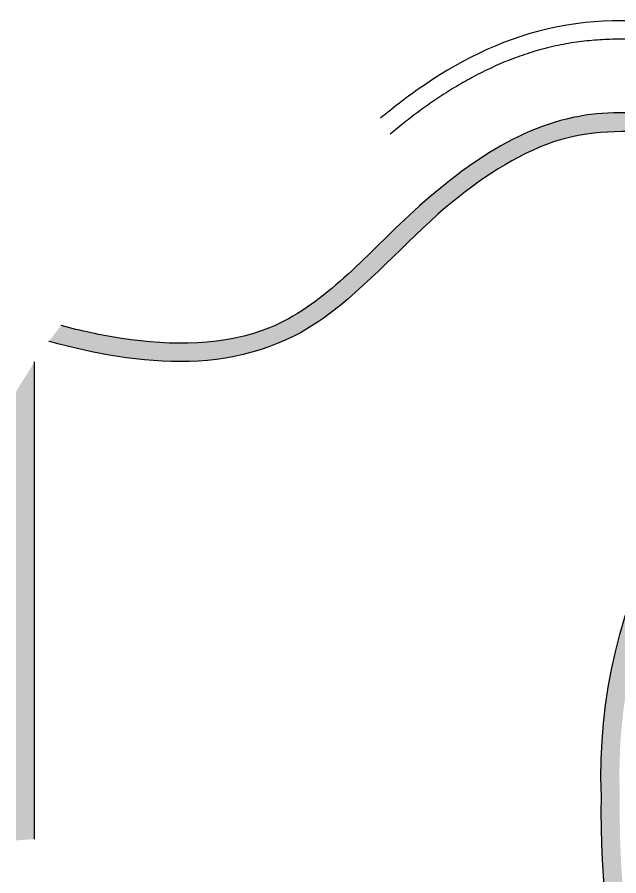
# Model space of a CAD drawing. Header units: inches. Extents: x 0.75 to 8.7, y -12.82 to -2.88.
# Drawn here: x 2.944 to 3.454, y -11.388 to -10.659 of the extents above; entities that cross this region are included whole.
import ezdxf

# ---------------------------------------------------------------- set-up
doc = ezdxf.new("R2010")
doc.units = ezdxf.units.IN
doc.header["$MEASUREMENT"] = 0
doc.layers.add('ETCH', color=5, linetype='Continuous')

# ---------------------------------------------------------------- blocks, each defined once
blk = doc.blocks.new('Shield_Half')
at = {"layer": 'ETCH', "true_color": 0x939598}
h = blk.add_hatch(color=252, dxfattribs=at)
h.dxf.hatch_style = 1
h.paths.add_polyline_path([(-0.05774923339509996, 1.807242543179029), (-0.0681253341166963, 1.820613817133781), (-0.06907043618063646, 1.820361308925021), (-0.07153869186360051, 1.819712685692855), (-0.07401138020312947, 1.819074086219914), (-0.0764886489544434, 1.818445844631503), (-0.07897064587276059, 1.817828295052934), (-0.0814575187133002, 1.81722177160951), (-0.08394941523128097, 1.81662660842654), (-0.08644648318192116, 1.816043139629331), (-0.08894887032044041, 1.815471699343191), (-0.09145672440205788, 1.814912621693429), (-0.09397019318199229, 1.814366240805351), (-0.09648942441546104, 1.813832890804263), (-0.09901456585768464, 1.813312905815474), (-0.1015457652638805, 1.812806619964292), (-0.1040831703892691, 1.812314367376024), (-0.1066269289890687, 1.811836482175979), (-0.1091771888184976, 1.811373298489459), (-0.1117340976327754, 1.810925150441779), (-0.11429780318712, 1.810492372158241), (-0.116868453236751, 1.810075297764153), (-0.119446195536888, 1.809674261384827), (-0.1220310817468624, 1.809289610104343), (-0.124622709994989, 1.808921752166627), (-0.1272205447388473, 1.808571113841444), (-0.1298240504170254, 1.808238121401121), (-0.1324326914681091, 1.807923201117983), (-0.1350459323306863, 1.807626779264361), (-0.1376632374433444, 1.807349282112581), (-0.1402840712446709, 1.807091135934968), (-0.1429078981732523, 1.806852767003852), (-0.1455341826676766, 1.806634601591557), (-0.1481623891665298, 1.806437065970413), (-0.1507919821084007, 1.806260586412748), (-0.1534224259318755, 1.806105589190887), (-0.1560531850755416, 1.805972500577156), (-0.1586837239779868, 1.805861746843886), (-0.1613135070777969, 1.805773754263402), (-0.1639419988135611, 1.805708949108032), (-0.166568663623865, 1.805667757650103), (-0.1691929659472962, 1.805650606161941), (-0.1718143702224424, 1.805657920915875), (-0.1744323408878912, 1.805690128184231), (-0.1770463423822282, 1.805747654239337), (-0.1796558391440417, 1.805830925353519), (-0.1822602956119193, 1.805940367799106), (-0.1848591762244469, 1.806076407848424), (-0.1874519454202135, 1.806239471773802), (-0.1900380676378046, 1.806429985847563), (-0.1926170073158087, 1.806648376342039), (-0.1951882288928122, 1.806895069529554), (-0.1977511968074031, 1.807170491682438), (-0.2003053754981678, 1.807475069073016), (-0.202850229403694, 1.807809227973616), (-0.2053852229625686, 1.808173394656563), (-0.2079098206133789, 1.808567995394189), (-0.2104234867947126, 1.808993456458818), (-0.2129256859451569, 1.809450204122777), (-0.2154158825032986, 1.809938664658394), (-0.2178935409077245, 1.810459264337997), (-0.2203581255970222, 1.811012429433912), (-0.2228091010097799, 1.811598586218466), (-0.2252459315845838, 1.812218160963987), (-0.227668081760021, 1.812871579942803), (-0.2300750159746787, 1.813559269427239), (-0.232466198667145, 1.814281655689626), (-0.2348410942760069, 1.815039165002286), (-0.2371991672398512, 1.81583222363755), (-0.2395398819972643, 1.816661257867744), (-0.2418627029868352, 1.817526693965196), (-0.2441670946471501, 1.818428958202231), (-0.2464525637778574, 1.819368426575936), (-0.2487191727267457, 1.820344815743944), (-0.2509673746922867, 1.821357378491813), (-0.2531976310124668, 1.822405357944906), (-0.2554104030252713, 1.823487997228583), (-0.2576061520686879, 1.824604539468206), (-0.2597853394807017, 1.825754227789131), (-0.2619484265993002, 1.826936305316727), (-0.2640958747624698, 1.82815001517635), (-0.2662281453081965, 1.829394600493363), (-0.2683456995744677, 1.830669304393125), (-0.2704489988992695, 1.831973370000999), (-0.272538504620587, 1.833306040442346), (-0.2746146780764085, 1.834666558842525), (-0.2766779806047204, 1.8360541683269), (-0.2787288735435087, 1.83746811202083), (-0.2807678182307596, 1.838907633049677), (-0.2827952760044594, 1.840371974538801), (-0.2848117082025956, 1.841860379613565), (-0.2868175761631542, 1.843372091399329), (-0.2888133412241212, 1.844906353021453), (-0.2907994647234831, 1.8464624076053), (-0.2927764079992272, 1.848039498276229), (-0.2947446323893406, 1.849636868159603), (-0.2967045992318074, 1.851253760380782), (-0.2986567698646159, 1.852889418065127), (-0.3006016056257517, 1.854543084338001), (-0.3025395678532021, 1.856214002324762), (-0.3044711178849537, 1.857901415150773), (-0.3063967170589912, 1.859604565941395), (-0.3083168267133036, 1.861322697821988), (-0.3102319081858758, 1.863055053917913), (-0.312142422814695, 1.864800877354533), (-0.3140488319377464, 1.866559411257207), (-0.3159515968930178, 1.868329898751298), (-0.3178511790184957, 1.870111582962165), (-0.3197480396521657, 1.871903707015171), (-0.3216426401320147, 1.873705514035677), (-0.3235354417960297, 1.875516247149041), (-0.325426905982197, 1.877335149480627), (-0.3273174940285024, 1.879161464155796), (-0.3292076672729323, 1.880994434299908), (-0.3310978870534744, 1.882833303038324), (-0.332988614708114, 1.884677313496407), (-0.3348803115748389, 1.886525708799514), (-0.3367734389916341, 1.888377732073012), (-0.3386684582964872, 1.890232626442257), (-0.3405658308273836, 1.892089635032612), (-0.3424660179223116, 1.893948000969437), (-0.344369480919255, 1.895806967378094), (-0.3462766811562035, 1.897665777383946), (-0.3481880799711394, 1.899523674112351), (-0.3501041387020547, 1.901379900688672), (-0.3520253186869309, 1.903233700238268), (-0.3539520812637562, 1.905084315886501), (-0.3558848877705185, 1.906930990758734), (-0.3578241995452025, 1.908772967980324), (-0.3597704777444428, 1.910609490805858), (-0.3617240733544125, 1.912439880991461), (-0.3636850404185838, 1.914263671878658), (-0.3656533834554985, 1.916080432097768), (-0.367629106983701, 1.917889730279117), (-0.3696122155217338, 1.919691135053025), (-0.3716027135881417, 1.921484215049815), (-0.3736006057014674, 1.92326853889981), (-0.3756058963802555, 1.925043675233332), (-0.3776185901430482, 1.926809192680704), (-0.3796386915083891, 1.928564659872246), (-0.3816662049948221, 1.930309645438284), (-0.3837011351208899, 1.932043718009139), (-0.3857434864051377, 1.93376644621513), (-0.387793263366107, 1.935477398686585), (-0.389850470522342, 1.937176144053822), (-0.3919151123923874, 1.938862250947166), (-0.3939871934947847, 1.940535287996939), (-0.396066718348079, 1.942194823833461), (-0.3981536914708133, 1.943840427087059), (-0.4002481173815302, 1.94547166638805), (-0.4023500005987746, 1.947088110366761), (-0.4044593456410883, 1.948689327653512), (-0.4065761570270161, 1.950274886878625), (-0.4087004392751008, 1.951844356672424), (-0.4108321969038871, 1.95339730566523), (-0.4129714344319177, 1.954933302487367), (-0.4151181563777349, 1.956451915769156), (-0.4172723672598844, 1.957952714140919), (-0.4194340715969074, 1.95943526623298), (-0.421603273907349, 1.96089914067566), (-0.4237799787097525, 1.962343906099283), (-0.4259641905226608, 1.963769131134169), (-0.4281559138646176, 1.965174384410642), (-0.4303551532541663, 1.966559234559025), (-0.4325619132098515, 1.967923250209639), (-0.4347761982502143, 1.969265999992805), (-0.4369980128938007, 1.97058705253885), (-0.4392273616591531, 1.971885976478093), (-0.441464249064814, 1.973162340440857), (-0.4437086796293279, 1.974415713057464), (-0.4459606578712392, 1.975645662958238), (-0.4482201883090897, 1.976851758773499), (-0.4504872754614238, 1.97803356913357), (-0.452761923846785, 1.979190662668776), (-0.4550441379837165, 1.980322608009438), (-0.4573339223907613, 1.981428973785874), (-0.4596312815864643, 1.982509328628413), (-0.4619362200893677, 1.983563241167374), (-0.4642487424180151, 1.98459028003308), (-0.4665688530909504, 1.985590013855854), (-0.4688965566267171, 1.986562011266017), (-0.4712318575438585, 1.987505840893892), (-0.4735747603609184, 1.988421071369802), (-0.4759252695964395, 1.989307271324068), (-0.4782833897689658, 1.990164009387014), (-0.4806491253970409, 1.990990854188962), (-0.483022480999209, 1.991787374360234), (-0.4854034610940117, 1.992553138531152), (-0.487792070199994, 1.993287715332039), (-0.4901883128356985, 1.993990673393217), (-0.4925921935196693, 1.994661581345009), (-0.4950037167704502, 1.995300007817738), (-0.4974228871065831, 1.995905521441724), (-0.4998497090466136, 1.996477690847291), (-0.5022841871090833, 1.997016084664761), (-0.5047263258125367, 1.997520271524458), (-0.5071761296755168, 1.997989820056701), (-0.5096336032165678, 1.998424298891817), (-0.512098750954233, 1.998823276660123), (-0.5145715654054626, 1.999186397673383), (-0.5170518940411899, 1.999514220896256), (-0.5195394880609192, 1.99980791237618), (-0.522034096934167, 2.00006864906981), (-0.5245354701304521, 2.000297607933797), (-0.5270433571192905, 2.000495965924796), (-0.5295575073701988, 2.000664899999459), (-0.5320776703526962, 2.000805587114442), (-0.5346035955362978, 2.000919204226396), (-0.537135032390522, 2.001006928291975), (-0.5396717303848853, 2.001069936267832), (-0.5422134389889055, 2.001109405110623), (-0.5447599076720993, 2.001126511776999), (-0.5473108859039839, 2.001122433223612), (-0.5498661231540769, 2.001098346407119), (-0.5524253688918943, 2.00105542828417), (-0.5549883725869549, 2.000994855811421), (-0.5575548837087747, 2.000917805945524), (-0.5601246517268716, 2.000825455643133), (-0.5626974261107622, 2.000718981860901), (-0.5652729563299639, 2.000599561555481), (-0.5678509918539945, 2.000468371683528), (-0.5704312821523696, 2.000326589201695), (-0.5730135766946072, 2.000175391066634), (-0.5755976249502259, 2.000015954234998), (-0.5781831763887402, 1.999849455663443), (-0.5807699804796691, 1.999677072308621), (-0.5833577866925297, 1.999499981127184), (-0.5859463444968385, 1.999319359075789), (-0.5885354033621133, 1.999136383111086), (-0.5911247127578703, 1.99895223018973), (-0.5911579225487249, 1.998888349064481), (-0.5911911323591963, 1.998824467957914), (-0.5912243422089052, 1.998760586888713), (-0.5912575521174697, 1.998696705875562), (-0.5912907621045069, 1.998632824937143), (-0.5913239721896355, 1.998568944092137), (-0.5913571823924739, 1.99850506335923), (-0.5913903927326407, 1.998441182757102), (-0.5914236032297535, 1.998377302304436), (-0.5914568139034313, 1.998313422019919), (-0.5914900247732922, 1.998249541922228), (-0.5915232358589546, 1.998185662030051), (-0.5915564471800372, 1.998121782362068), (-0.5915896587561567, 1.998057902936962), (-0.5916228706069324, 1.997994023773416), (-0.591656082751983, 1.997930144890117), (-0.5916892952109274, 1.997866266305741), (-0.5917225080033823, 1.997802388038975), (-0.5917557211489664, 1.9977385101085), (-0.5917889346672984, 1.997674632533001), (-0.5918221485779975, 1.99761075533116), (-0.59185536290068, 1.997546878521661), (-0.5918885776549656, 1.997483002123183), (-0.5919217928604725, 1.997419126154414), (-0.5919550085368175, 1.997355250634032), (-0.5919882247036208, 1.997291375580724), (-0.5920214413805005, 1.997227501013171), (-0.5920546585870747, 1.997163626950056), (-0.5920878763429611, 1.997099753410063), (-0.5921210946677777, 1.997035880411873), (-0.592154313581144, 1.996972007974169), (-0.5921875331026785, 1.996908136115636), (-0.5922207532519987, 1.996844264854955), (-0.592253974048722, 1.996780394210811), (-0.5922871955124678, 1.996716524201883), (-0.5923204176628549, 1.996652654846857), (-0.5923536405195011, 1.996588786164415), (-0.592386864102024, 1.996524918173241), (-0.592420088430043, 1.996461050892017), (-0.5924533135231762, 1.996397184339425), (-0.5924865394010408, 1.99633331853415), (-0.5925197660832566, 1.996269453494873), (-0.5925529935894414, 1.996205589240277), (-0.5925862219392126, 1.996141725789045), (-0.5926194511521898, 1.996077863159861), (-0.5926526812479906, 1.996014001371408), (-0.5926859122462336, 1.995950140442368), (-0.5927191441665367, 1.995886280391424), (-0.5927523770285195, 1.995822421237258), (-0.5927856108517982, 1.995758562998554), (-0.5928188456559922, 1.995694705693995), (-0.5928520814607205, 1.995630849342263), (-0.5928853182856, 1.995566993962043), (-0.5929185561502504, 1.995503139572016), (-0.5929517950742893, 1.995439286190864), (-0.5929850350773345, 1.995375433837271), (-0.5930182761790048, 1.995311582529921), (-0.5930515183989189, 1.995247732287496), (-0.5930847617566948, 1.995183883128679), (-0.5931180062719505, 1.995120035072152), (-0.5931512519643052, 1.9950561881366), (-0.5931844988533763, 1.994992342340703), (-0.5932177469587816, 1.994928497703146), (-0.5932509963001404, 1.994864654242612), (-0.5932842468970718, 1.994800811977782), (-0.593317498769192, 1.99473697092734), (-0.593350751936121, 1.994673131109971), (-0.5933840064174767, 1.994609292544355), (-0.5934172622328768, 1.994545455249175), (-0.5934505194019395, 1.994481619243114), (-0.593483777944285, 1.994417784544856), (-0.5935170378795291, 1.994353951173086), (-0.5935502992272914, 1.994290119146482), (-0.5935835620071908, 1.99422628848373), (-0.5936168262388439, 1.994162459203512), (-0.5936500919418704, 1.99409863132451), (-0.5936833591358885, 1.994034804865409), (-0.5937166278405153, 1.993970979844891), (-0.5937498980753704, 1.993907156281638), (-0.593783169860072, 1.993843334194334), (-0.5938164432142377, 1.993779513601663), (-0.593849718157486, 1.993715694522304), (-0.593882994709436, 1.993651876974942), (-0.5939162728897052, 1.993588060978263), (-0.5939495527179122, 1.993524246550946), (-0.593982834213675, 1.993460433711673), (-0.5940161173966123, 1.993396622479132), (-0.5940494022863416, 1.993332812872), (-0.5940826889024824, 1.993269004908964), (-0.5941159772646527, 1.993205198608706), (-0.5941492673924698, 1.993141393989909), (-0.5941825593055539, 1.993077591071253), (-0.5942158530235213, 1.993013789871425), (-0.5942491485659911, 1.992949990409105), (-0.5942824459525817, 1.992886192702978), (-0.5943157452029117, 1.992822396771725), (-0.5943490463365988, 1.992758602634031), (-0.5943823493732618, 1.992694810308578), (-0.594415654332519, 1.992631019814047), (-0.5944489612339883, 1.992567231169123), (-0.5944822700972878, 1.992503444392488), (-0.594515580942037, 1.992439659502827), (-0.5945488937878531, 1.992375876518819), (-0.5945822086543542, 1.992312095459151), (-0.59461552556116, 1.992248316342503), (-0.5946488445278875, 1.992184539187559), (-0.594682165574155, 1.992120764013001), (-0.594715488719582, 1.992056990837514), (-0.5947488139837858, 1.991993219679779), (-0.5947821413863847, 1.991929450558479), (-0.5948154709469979, 1.991865683492299), (-0.5948488026852425, 1.991801918499919), (-0.5948821366207371, 1.991738155600022), (-0.594915472773101, 1.991674394811293), (-0.5949488111619514, 1.991610636152414), (-0.5949821518069074, 1.991546879642069), (-0.595015494727587, 1.991483125298938), (-0.5950488399436074, 1.991419373141706), (-0.5950821874745884, 1.991355623189055), (-0.5951155373401482, 1.99129187545967), (-0.5951488895599049, 1.991228129972232), (-0.5951822441534773, 1.991164386745424), (-0.5952156011404814, 1.991100645797928), (-0.5952489605405376, 1.991036907148427), (-0.5952823223732637, 1.990973170815607), (-0.595315686658278, 1.990909436818148), (-0.5953490534151995, 1.990845705174733), (-0.5953824226636453, 1.990781975904047), (-0.5954157944232348, 1.990718249024771), (-0.5954491687135857, 1.990654524555588), (-0.5954825455543156, 1.990590802515181), (-0.5955159249650448, 1.990527082922233), (-0.5955493069653892, 1.990463365795427), (-0.5955826915749691, 1.990399651153447), (-0.5956160788134022, 1.990335939014973), (-0.595649468700306, 1.99027222939869), (-0.5956828612552996, 1.990208522323282), (-0.595716256498001, 1.99014481780743), (-0.5957496544480287, 1.990081115869817), (-0.5957830551250014, 1.990017416529128), (-0.595816458548537, 1.98995371980404), (-0.5958498647382537, 1.989890025713244), (-0.5958832737137687, 1.989826334275417), (-0.5959166854947027, 1.989762645509245), (-0.5959501001006728, 1.989698959433409), (-0.5959835175512964, 1.989635276066592), (-0.5960169378661933, 1.989571595427479), (-0.5960503610649814, 1.98950791753475), (-0.5960837871672782, 1.98944424240709), (-0.5961172161927033, 1.989380570063181), (-0.5961506481608736, 1.989316900521706), (-0.5961840830914085, 1.989253233801348), (-0.5962175210039264, 1.989189569920789), (-0.5962509619180443, 1.989125908898714), (-0.5962844058533818, 1.989062250753806), (-0.5963178528295563, 1.988998595504745), (-0.5963513028661866, 1.988934943170216), (-0.596384755982891, 1.988871293768899), (-0.5964182121992887, 1.988807647319482), (-0.5964516715349961, 1.988744003840644), (-0.5964851340096327, 1.988680363351071), (-0.5965185996428168, 1.988616725869441), (-0.5965520684541659, 1.988553091414441), (-0.5965855404632991, 1.988489460004753), (-0.5966190156898348, 1.988425831659059), (-0.5966524941533908, 1.988362206396043), (-0.5966859758735863, 1.988298584234387), (-0.5967194608700384, 1.988234965192776), (-0.5967529491623651, 1.988171349289889), (-0.5967864407701864, 1.988107736544412), (-0.5968199357131203, 1.988044126975026), (-0.5968534340107836, 1.987980520600416), (-0.5968869356827957, 1.987916917439264), (-0.5969204407487751, 1.987853317510251), (-0.5969539492283387, 1.987789720832064), (-0.596987461141107, 1.987726127423381), (-0.5970209765066974, 1.987662537302889), (-0.597054495344727, 1.987598950489268), (-0.5970880176748157, 1.987535367001202), (-0.5971215435165811, 1.987471786857376), (-0.5971550728896413, 1.98740821007647), (-0.5971886058136153, 1.987344636677166), (-0.5972221423081208, 1.98728106667815), (-0.5972556823927762, 1.987217500098104), (-0.5972892260872005, 1.987153936955711), (-0.5973227734110109, 1.987090377269653), (-0.597356324383826, 1.987026821058613), (-0.5973898790252647, 1.986963268341274), (-0.5974234373549452, 1.98689971913632), (-0.597456999392485, 1.986836173462431), (-0.5974905651575035, 1.986772631338293), (-0.5975241346696181, 1.986709092782588), (-0.5975577079484475, 1.986645557813999), (-0.59759128501361, 1.986582026451208), (-0.5976248658847236, 1.986518498712897), (-0.5976584505814073, 1.986454974617753), (-0.5976920391232792, 1.986391454184455), (-0.5977256315299573, 1.986327937431686), (-0.5977592278210597, 1.986264424378131), (-0.597792828016205, 1.986200915042472), (-0.5978264321350117, 1.986137409443391), (-0.5978600401970979, 1.986073907599573), (-0.5978936522220821, 1.986010409529699), (-0.597927268229582, 1.985946915252453), (-0.5979608882392169, 1.985883424786516), (-0.5979945122706041, 1.985819938150573), (-0.5980281403433625, 1.985756455363306), (-0.5980617724771102, 1.985692976443398), (-0.5980954086914658, 1.985629501409533), (-0.5981290490060469, 1.985566030280392), (-0.5981626934404729, 1.985502563074658), (-0.598196342014361, 1.985439099811016), (-0.5982299947473302, 1.985375640508146), (-0.5982636516589985, 1.985312185184735), (-0.5982973127689841, 1.985248733859461), (-0.5983309780969064, 1.985185286551009), (-0.5983646476623816, 1.985121843278064), (-0.5983983214850301, 1.985058404059306), (-0.5984319995844691, 1.984994968913417), (-0.5984656819803167, 1.984931537859085), (-0.5984993686921922, 1.984868110914988), (-0.5985330597397134, 1.984804688099811), (-0.5985667551424987, 1.984741269432235), (-0.5986004549201653, 1.984677854930947), (-0.5986341590923332, 1.984614444614625), (-0.5986678676786195, 1.984551038501955), (-0.5987015806986435, 1.984487636611619), (-0.5987352981720231, 1.9844242389623), (-0.5987690201183762, 1.984360845572682), (-0.5988027465573214, 1.984297456461444), (-0.5988364775084767, 1.984234071647274), (-0.5988702129914607, 1.984170691148851), (-0.5989039530258924, 1.984107314984859), (-0.5989376976313889, 1.984043943173983), (-0.5989714468275693, 1.983980575734904), (-0.5990052006340512, 1.983917212686304), (-0.5990389590704539, 1.983853854046869), (-0.5990727221563947, 1.983790499835277), (-0.5991064899114931, 1.983727150070216), (-0.5991402623553657, 1.983663804770366), (-0.5991740395076324, 1.98360046395441), (-0.59920782138791, 1.983537127641032), (-0.5992416080158183, 1.983473795848913), (-0.5992753994109754, 1.983410468596739), (-0.5993091955929986, 1.983347145903191), (-0.5993429965815071, 1.983283827786951), (-0.5993768023961183, 1.983220514266703), (-0.599410613056452, 1.98315720536113), (-0.5994444285821254, 1.983093901088915), (-0.5994782489927566, 1.983030601468742), (-0.599512074307964, 1.98296730651929), (-0.5995459045473672, 1.982904016259245), (-0.5995797397305829, 1.98284073070729), (-0.5996135798772304, 1.982777449882107), (-0.599647425006927, 1.982714173802378), (-0.5996812751392921, 1.98265090248679), (-0.5996085985655988, 1.982656486443795), (-0.5995359307007195, 1.982662066720729), (-0.599463271544975, 1.982667643317454), (-0.5993906210986881, 1.982673216233834), (-0.599317979362179, 1.98267878546973), (-0.5992453463357714, 1.982684351025012), (-0.5991727220197842, 1.982689912899539), (-0.5991001064145416, 1.982695471093178), (-0.599027499520365, 1.982701025605792), (-0.5989549013375761, 1.982706576437246), (-0.5988823118664963, 1.9827121235874), (-0.5988097311074467, 1.982717667056126), (-0.5987371590607498, 1.982723206843279), (-0.5986645957267287, 1.982728742948729), (-0.5985920411057029, 1.982734275372338), (-0.5985194951979955, 1.98273980411397), (-0.5984469580039273, 1.982745329173489), (-0.5983744295238211, 1.982750850550759), (-0.598301909757998, 1.982756368245646), (-0.5982293987067813, 1.982761882258012), (-0.5981568963704897, 1.982767392587722), (-0.5980844027494467, 1.982772899234637), (-0.5980119178439756, 1.982778402198626), (-0.5979394416543955, 1.98278390147955), (-0.5978669741810294, 1.982789397077273), (-0.5977945154241997, 1.982794888991661), (-0.5977220653842261, 1.982800377222574), (-0.5976496240614315, 1.982805861769879), (-0.5975771914561392, 1.982811342633443), (-0.5975047675686693, 1.982816819813124), (-0.5974323523993439, 1.98282229330879), (-0.597359945948484, 1.982827763120302), (-0.5972875482164128, 1.982833229247528), (-0.5972151592034507, 1.982838691690327), (-0.5971427789099213, 1.982844150448571), (-0.5970704073361439, 1.982849605522115), (-0.5969980444824419, 1.982855056910826), (-0.5969256903491371, 1.982860504614572), (-0.5968533449365512, 1.982865948633213), (-0.5967810082450042, 1.982871388966613), (-0.59670868027482, 1.982876825614637), (-0.5966363610263206, 1.982882258577153), (-0.5965640504998255, 1.982887687854015), (-0.5964917486956587, 1.982893113445099), (-0.5964194556141398, 1.98289853535026), (-0.596347171255593, 1.982903953569366), (-0.5962748956203394, 1.982909368102282), (-0.5962026287086992, 1.982914778948867), (-0.5961303705209948, 1.98292018610899), (-0.59605812105755, 1.982925589582515), (-0.5959858803186835, 1.982930989369303), (-0.5959136483047187, 1.982936385469219), (-0.5958414250159771, 1.982941777882128), (-0.5957692104527812, 1.982947166607893), (-0.595697004615451, 1.982952551646379), (-0.59562480750431, 1.982957932997449), (-0.5955526191196796, 1.982963310660969), (-0.5954804394618809, 1.9829686846368), (-0.5954082685312363, 1.98297405492481), (-0.5953361063280678, 1.98297942152486), (-0.5952639528526946, 1.982984784436812), (-0.5951918081054428, 1.982990143660536), (-0.5951196720866303, 1.982995499195892), (-0.5950475447965804, 1.983000851042743), (-0.594975426235616, 1.983006199200958), (-0.5949033164040576, 1.983011543670397), (-0.5948312153022268, 1.983016884450923), (-0.5947591229304456, 1.983022221542404), (-0.5946870392890355, 1.983027554944702), (-0.5946149643783194, 1.98303288465768), (-0.5945428981986183, 1.983038210681204), (-0.5944708407502537, 1.983043533015136), (-0.5943987920335472, 1.983048851659342), (-0.5943267520488216, 1.983054166613685), (-0.594254720796398, 1.983059477878029), (-0.5941826982765974, 1.98306478545224), (-0.5941106844897428, 1.983070089336179), (-0.5940386794361561, 1.983075389529711), (-0.5939666831161583, 1.983080686032701), (-0.5938946955300706, 1.983085978845011), (-0.5938227166782157, 1.983091267966509), (-0.5937507465609162, 1.983096553397054), (-0.5936787851784917, 1.983101835136513), (-0.5936068325312656, 1.983107113184751), (-0.5935348886195588, 1.983112387541629), (-0.5934629534436939, 1.983117658207012), (-0.5933910270039919, 1.983122925180766), (-0.5933191093007748, 1.983128188462754), (-0.593247200334365, 1.98313344805284), (-0.5931753001050835, 1.983138703950885), (-0.593103408613251, 1.983143956156759), (-0.5930315258591916, 1.983149204670321), (-0.5929596518432265, 1.983154449491437), (-0.5928877865656763, 1.983159690619971), (-0.592815930026863, 1.983164928055787), (-0.5927440822271093, 1.983170161798749), (-0.592672243166736, 1.983175391848721), (-0.5926004128460653, 1.983180618205567), (-0.5925285912654195, 1.98318584086915), (-0.5924567784251193, 1.983191059839337), (-0.592384974325487, 1.983196275115988), (-0.5923131789668448, 1.98320148669897), (-0.5922413923495138, 1.983206694588148), (-0.5921696144738151, 1.983211898783382), (-0.5920978453400729, 1.983217099284538), (-0.5920260849486061, 1.983222296091482), (-0.5919543332997383, 1.983227489204075), (-0.5918825903937908, 1.983232678622182), (-0.5918108562310849, 1.983237864345667), (-0.5917391308119426, 1.983243046374396), (-0.5916674141366864, 1.98324822470823), (-0.591595706205637, 1.983253399347037), (-0.5915240070191166, 1.983258570290675), (-0.5914523165774472, 1.983263737539014), (-0.5913806348809505, 1.983268901091915), (-0.5913089619299479, 1.983274060949242), (-0.5912372977247617, 1.98327921711086), (-0.5911656422657128, 1.983284369576633), (-0.5910939955531238, 1.983289518346425), (-0.5910223575873164, 1.983294663420097), (-0.590950728368612, 1.983299804797519), (-0.5908791078973321, 1.98330494247855), (-0.5908074961737984, 1.983310076463056), (-0.590735893198334, 1.983315206750901), (-0.59066429897126, 1.98332033334195), (-0.5905927134928972, 1.983325456236064), (-0.5905211367635679, 1.983330575433111), (-0.5904495687835958, 1.983335690932951), (-0.5903780095532993, 1.983340802735451), (-0.5903064590730014, 1.983345910840475), (-0.5902349173430261, 1.983351015247885), (-0.5901633843636924, 1.983356115957545), (-0.5900918601353222, 1.983361212969322), (-0.5900203446582388, 1.983366306283078), (-0.5899488379324298, 1.983371395896613), (-0.5898773399562205, 1.983376481797444), (-0.5898058507274175, 1.983381563969877), (-0.5897343702438294, 1.983386642398225), (-0.5896628985032626, 1.983391717066796), (-0.5895914355035252, 1.983396787959903), (-0.5895199812424239, 1.983401855061852), (-0.5894485357177675, 1.983406918356957), (-0.5893770989273603, 1.983411977829523), (-0.5893056708690132, 1.983417033463867), (-0.5892342515405318, 1.983422085244293), (-0.5891628409397232, 1.983427133155113), (-0.5890914390643949, 1.983432177180635), (-0.5890200459123554, 1.983437217305172), (-0.5889486614814108, 1.983442253513032), (-0.5888772857693687, 1.983447285788525), (-0.5888059187740367, 1.983452314115961), (-0.5887345604932221, 1.983457338479653), (-0.5886632109247332, 1.983462358863909), (-0.588591870066375, 1.983467375253035), (-0.5885205379159575, 1.983472387631346), (-0.588449214471285, 1.983477395983149), (-0.5883778997301685, 1.983482400292757), (-0.5883065936904122, 1.983487400544475), (-0.5882352963498265, 1.98349239672262), (-0.5881640077062151, 1.983497388811495), (-0.5880927277573882, 1.983502376795414), (-0.5880214565011519, 1.983507360658685), (-0.5879501939353151, 1.983512340385621), (-0.5878789400576836, 1.983517315960528), (-0.5878076948660644, 1.983522287367718), (-0.5877364583582656, 1.983527254591499), (-0.5876652305320955, 1.983532217616185), (-0.5875940113853608, 1.983537176426085), (-0.5875228009158673, 1.983542131005502), (-0.5874515991214233, 1.983547081338754), (-0.5873804059998382, 1.98355202741015), (-0.5873092215489173, 1.983556969203998), (-0.5872380457664672, 1.983561906704606), (-0.5871668786502964, 1.983566839896287), (-0.5870957201982137, 1.983571768763351), (-0.5870245704080244, 1.983576693290107), (-0.5869534292775356, 1.983581613460863), (-0.5868822968045566, 1.983586529259934), (-0.5868111729868941, 1.983591440671627), (-0.5867400578223538, 1.983596347680249), (-0.5866689513087446, 1.983601250270113), (-0.586597853443874, 1.983606148425531), (-0.5865267642255487, 1.983611042130811), (-0.5864556836515762, 1.98361593137026), (-0.586384611719764, 1.983620816128191), (-0.5863135484279196, 1.983625696388915), (-0.5862424937738497, 1.983630572136741), (-0.5861714477553623, 1.983635443355976), (-0.586100410370265, 1.983640310030932), (-0.5860293816163642, 1.983645172145922), (-0.5859583614914681, 1.983650029685252), (-0.5858873499933832, 1.983654882633232), (-0.585816347119918, 1.983659730974173), (-0.5857453528688796, 1.983664574692387), (-0.5856743672380746, 1.983669413772182), (-0.5856033902253106, 1.983674248197866), (-0.585532421828395, 1.983679077953752), (-0.5854614620451359, 1.983683903024148), (-0.5853905108733395, 1.983688723393366), (-0.5853195683108141, 1.983693539045714), (-0.5852486343553664, 1.983698349965503), (-0.5851777090048045, 1.983703156137041), (-0.5851067922569348, 1.983707957544642), (-0.5850358841095655, 1.983712754172613), (-0.5849649845605036, 1.983717546005264), (-0.5848940936075566, 1.983722333026904), (-0.5848232112485316, 1.983727115221846), (-0.5847523374812362, 1.983731892574398), (-0.5846814723034774, 1.98373666506887), (-0.5846106157130628, 1.983741432689572), (-0.5845397677077999, 1.983746195420814), (-0.5844689282854962, 1.983750953246906), (-0.5843980974439589, 1.983755706152158), (-0.5843272751809949, 1.98376045412088), (-0.5842564614944119, 1.983765197137383), (-0.5841856563820174, 1.983769935185975), (-0.5841148598416184, 1.983774668250966), (-0.5840440718710225, 1.983779396316667), (-0.5839732924680376, 1.983784119367388), (-0.5839025216304701, 1.983788837387439), (-0.5838317593561277, 1.983793550361129), (-0.5837610056428182, 1.983798258272768), (-0.583690260488348, 1.983802961106667), (-0.5836195238905257, 1.983807658847135), (-0.5835487958471575, 1.983812351478482), (-0.5834780763560516, 1.983817038985019), (-0.5834073654150149, 1.983821721351055), (-0.5833366630218548, 1.9838263985609), (-0.5832659691743789, 1.983831070598865), (-0.5831952838703942, 1.983835737449258), (-0.5831246071077087, 1.98384039909639), (-0.5830539388841287, 1.983845055524571), (-0.5829832791974625, 1.983849706718111), (-0.5829126280455172, 1.98385435266132), (-0.5828419854261, 1.983858993338507), (-0.5827713513370187, 1.983863628733983), (-0.5827007257760797, 1.983868258832058), (-0.5826301087410917, 1.983872883617041), (-0.5825595002298609, 1.983877503073243), (-0.5824889002401954, 1.983882117184972), (-0.5824183087699017, 1.983886725936542), (-0.5823477258167875, 1.983891329312258), (-0.5822771513786615, 1.983895927296434), (-0.5822065854533287, 1.983900519873377), (-0.5821360280385992, 1.983905107027399), (-0.5820654791322779, 1.983909688742808), (-0.5819949387321723, 1.983914265003916), (-0.5819244068360918, 1.983918835795032), (-0.5818538834418425, 1.983923401100466), (-0.5817833685472316, 1.983927960904528), (-0.5817128621500665, 1.983932515191527), (-0.5816423642481543, 1.983937063945775), (-0.5815718748393031, 1.98394160715158), (-0.5815013939213207, 1.983946144793252), (-0.5814309214920126, 1.983950676855104), (-0.5813604575491875, 1.98395520332144), (-0.5789960420122737, 1.98410403937619), (-0.5766411357233308, 1.984245934734056), (-0.5742956553239993, 1.984380292900919), (-0.5719595174559178, 1.98450651738265), (-0.5696326387607296, 1.984624011685127), (-0.5673149358800718, 1.984732179314223), (-0.5650063254555873, 1.984830423775816), (-0.5627067241289145, 1.984918148575777), (-0.5604160485416951, 1.984994757219986), (-0.5581342153355702, 1.985059653214317), (-0.5558611411521777, 1.985112240064643), (-0.5535967426331587, 1.985151921276841), (-0.551340936420154, 1.985178100356784), (-0.5490936391548047, 1.985190180810352), (-0.5468547674787487, 1.985187566143416), (-0.5446242380336281, 1.985169659861851), (-0.5424019674610836, 1.985135865471536), (-0.5401878724027545, 1.985085586478344), (-0.5379818695002809, 1.985018226388149), (-0.5357838753953041, 1.98493318870683), (-0.5335938067294634, 1.984829876940258), (-0.5314115801444013, 1.984707694594311), (-0.5292371122817556, 1.984566045174864), (-0.5270703197831672, 1.98440433218779), (-0.5249111192902767, 1.984221959138967), (-0.5227594274447243, 1.984018329534268), (-0.5206151608881506, 1.98379284687957), (-0.5184782362621956, 1.983544914680747), (-0.5163485702084998, 1.983273936443676), (-0.514226079368703, 1.982979315674231), (-0.5121106803844464, 1.982660455878286), (-0.5100022898973697, 1.982316760561719), (-0.5079008245491137, 1.981947633230403), (-0.505806200981318, 1.981552477390214), (-0.5037183358356234, 1.981130696547028), (-0.5016371457536697, 1.98068169420672), (-0.4995625473770984, 1.980204873875163), (-0.4974944573475488, 1.979699639058236), (-0.4954327923066613, 1.979165393261812), (-0.4933774688960759, 1.978601539991764), (-0.4913284037574339, 1.978007482753974), (-0.489285513532375, 1.97738262505431), (-0.4872487148625391, 1.976726370398652), (-0.485217705054354, 1.97603869781473), (-0.4831904613280917, 1.975324496716122), (-0.4811665379762644, 1.974585256234225), (-0.4791459678525336, 1.973821280835671), (-0.4771287838105636, 1.973032874987094), (-0.4751150187040145, 1.972220343155128), (-0.4731047053865489, 1.971383989806404), (-0.4710978767118297, 1.970524119407556), (-0.4690945655335179, 1.969641036425216), (-0.4670948047052761, 1.968735045326017), (-0.4650986270807658, 1.967806450576593), (-0.4631060655136503, 1.966855556643577), (-0.4611171528575904, 1.965882667993601), (-0.4591319219662493, 1.964888089093299), (-0.4571504056932882, 1.963872124409304), (-0.4551726368923692, 1.962835078408249), (-0.453198648417156, 1.961777255556767), (-0.4512284731213079, 1.960698960321489), (-0.4492621438584892, 1.959600497169051), (-0.4472996934823614, 1.958482170566084), (-0.4453411548465862, 1.957344284979222), (-0.443386560804826, 1.956187144875097), (-0.4414359442107427, 1.955011054720343), (-0.4394893379179985, 1.953816318981593), (-0.4375467747802562, 1.952603242125479), (-0.4356082876511769, 1.951372128618635), (-0.4336739093844222, 1.950123282927693), (-0.4317436728336563, 1.948857009519289), (-0.4298176108525391, 1.947573612860051), (-0.4278957562947334, 1.946273397416616), (-0.4259781420139026, 1.944956667655616), (-0.4240648008637065, 1.943623728043682), (-0.4221557656978088, 1.942274883047451), (-0.4202510693698707, 1.940910437133551), (-0.4183507447335555, 1.939530694768621), (-0.4164548246425239, 1.938135960419288), (-0.4145633419504389, 1.936726538552188), (-0.4126763295109619, 1.935302733633955), (-0.4107938201777555, 1.933864850131219), (-0.408915846804482, 1.932413192510617), (-0.4070424422448031, 1.930948065238777), (-0.4051736393523808, 1.929469772782336), (-0.4033094709808767, 1.927978619607925), (-0.401449969983954, 1.926474910182178), (-0.3995951692152748, 1.92495894897173), (-0.3977451015284998, 1.923431040443208), (-0.3958997997772928, 1.921891489063251), (-0.394059349599619, 1.920340558510536), (-0.3922256982316501, 1.918777053743236), (-0.3903995358339847, 1.917200694490523), (-0.3885804790038141, 1.915612020486417), (-0.3867681443383288, 1.914011571464937), (-0.3849621484347185, 1.912399887160099), (-0.3831621078901737, 1.910777507305927), (-0.381367639301887, 1.909144971636437), (-0.3795783592670481, 1.907502819885649), (-0.3777938843828483, 1.905851591787584), (-0.3760138312464765, 1.904191827076258), (-0.3742378164551243, 1.902524065485693), (-0.3724654566059842, 1.900848846749907), (-0.3706963682962447, 1.899166710602918), (-0.368930168123097, 1.897478196778748), (-0.3671664726837318, 1.895783845011411), (-0.3654048985753398, 1.894084195034932), (-0.3636450623951126, 1.892379786583328), (-0.36188658074024, 1.890671159390618), (-0.3601290702079134, 1.888958853190823), (-0.3583721473953219, 1.887243407717957), (-0.3566154288996577, 1.885525362706044), (-0.354858531318111, 1.883805257889102), (-0.3531010712478722, 1.882083633001149), (-0.3513426652861327, 1.880361027776205), (-0.349582930030083, 1.878637981948289), (-0.3478214820769132, 1.876915035251423), (-0.3460579380238151, 1.875192727419622), (-0.3442919144679788, 1.873471598186907), (-0.3425230280065952, 1.871752187287298), (-0.3407508952368543, 1.870035034454811), (-0.3389751327559472, 1.868320679423469), (-0.3371953571610642, 1.866609661927289), (-0.3354111850493977, 1.864902521700292), (-0.3336222330181364, 1.863199798476495), (-0.3318281176644713, 1.861502031989916), (-0.3300284555855946, 1.859809761974579), (-0.3282228633786954, 1.8581235281645), (-0.3264109576409648, 1.856443870293699), (-0.324592354969595, 1.854771328096194), (-0.3227666719617739, 1.853106441306005), (-0.3209335252146941, 1.851449749657151), (-0.3190925313255462, 1.849801792883652), (-0.3172433068915201, 1.848163110719526), (-0.315385468509807, 1.846534242898794), (-0.3135186327775976, 1.844915729155472), (-0.311642416292083, 1.843308109223582), (-0.3097564356504536, 1.841711922837143), (-0.3078603074498991, 1.840127709730173), (-0.3059536482876117, 1.838556009636691), (-0.3040360747607815, 1.836997362290719), (-0.302107203466599, 1.83545230742627), (-0.3001666510022551, 1.833921384777371), (-0.2982140339649408, 1.832405134078035), (-0.2962489689518462, 1.830904095062285), (-0.2942710725601616, 1.829418807464139), (-0.2922799613870795, 1.827949811017614), (-0.2902751516142672, 1.826497780573962), (-0.2882514952793698, 1.825069798217941), (-0.2862065737019828, 1.823669658320478), (-0.2841408072503357, 1.82229740374753), (-0.2820546162926618, 1.820953077365055), (-0.2799484211971919, 1.819636722039013), (-0.2778226423321555, 1.818348380635362), (-0.2756777000657866, 1.817088096020061), (-0.2735140147663135, 1.815855911059071), (-0.2713320068019689, 1.814651868618346), (-0.2691320965409836, 1.813476011563848), (-0.266914704351588, 1.812328382761535), (-0.2646802506020145, 1.811209025077366), (-0.2624291556604943, 1.810117981377302), (-0.2601618398952574, 1.809055294527298), (-0.2578787236745357, 1.808021007393313), (-0.2555802273665608, 1.807015162841309), (-0.2532667713395629, 1.806037803737242), (-0.2509387759617736, 1.805088972947072), (-0.2485966616014244, 1.804168713336759), (-0.2462408486267464, 1.80327706777226), (-0.2438717574059694, 1.802414079119532), (-0.2414898083073274, 1.801579790244539), (-0.239095421699048, 1.800774244013235), (-0.2366890179493653, 1.799997483291582), (-0.2342710174265088, 1.799249550945536), (-0.2318418404987108, 1.798530489841058), (-0.2294019075342018, 1.797840342844106), (-0.2269516389012134, 1.797179152820639), (-0.2244914549679753, 1.796546962636614), (-0.222021776102721, 1.795943815157994), (-0.2195430226736796, 1.795369753250733), (-0.2170556150490839, 1.794824819780793), (-0.2145599735971633, 1.794309057614132), (-0.2120565186861505, 1.793822509616708), (-0.2095456706842764, 1.79336521865448), (-0.207027849959772, 1.792937227593408), (-0.204503476880868, 1.79253857929945), (-0.2019729718157963, 1.792169316638565), (-0.1994367551327874, 1.791829482476712), (-0.1968952472000725, 1.791519119679847), (-0.1943488683858829, 1.791238271113934), (-0.1917980390584506, 1.790986979644928), (-0.1892431795860059, 1.790765288138788), (-0.1866847103367797, 1.790573239461476), (-0.1841230516790033, 1.790410876478946), (-0.1815586239809082, 1.79027824205716), (-0.1789918476107264, 1.790175379062075), (-0.1764232346961765, 1.790102137408637), (-0.1738554025467667, 1.790053690595322), (-0.1712894914156742, 1.790027680652248), (-0.1687256343131369, 1.790023771583575), (-0.1661639642493853, 1.790041627393454), (-0.1636046142346554, 1.790080912086041), (-0.1610477172791795, 1.790141289665492), (-0.1584934063931929, 1.790222424135957), (-0.1559418145869285, 1.790323979501593), (-0.1533930748706211, 1.790445619766556), (-0.1508473202545049, 1.790587008935001), (-0.1483046837488118, 1.790747811011077), (-0.1457652983637789, 1.790927689998946), (-0.1432292971096376, 1.791126309902759), (-0.1406968129966235, 1.79134333472667), (-0.1381679790349697, 1.791578428474836), (-0.1356429282349105, 1.791831255151408), (-0.1331217936066791, 1.792101478760543), (-0.1306047081605097, 1.792388763306395), (-0.1280918049066377, 1.79269277279312), (-0.1255832168552962, 1.793013171224871), (-0.1230790770167172, 1.793349622605802), (-0.1205795184011369, 1.793701790940068), (-0.1180846740187902, 1.794069340231827), (-0.1155946768799088, 1.794451934485227), (-0.113109659994727, 1.79484923770443), (-0.1106297563734797, 1.795260913893586), (-0.1081550990264004, 1.795686627056849), (-0.105685820963723, 1.796126041198375), (-0.1032220551956815, 1.796578820322321), (-0.1007639347325098, 1.797044628432838), (-0.09831159258444178, 1.797523129534082), (-0.09586516176171145, 1.798013987630207), (-0.09342477527455317, 1.798516866725368), (-0.09099056613320045, 1.79903143082372), (-0.0885626673478872, 1.799557343929417), (-0.08614121192884738, 1.800094270046614), (-0.08372633288631581, 1.800641873179466), (-0.08131816323052554, 1.801199817332126), (-0.07891683597171051, 1.801767766508751), (-0.07652248412010554, 1.802345384713493), (-0.07413524068594368, 1.802932335950507), (-0.07175523867945888, 1.803528284223949), (-0.0693826111108855, 1.804132893537973), (-0.0670174909904575, 1.804745827896734), (-0.06466001132840837, 1.805366751304386), (-0.06231030513497338, 1.805995327765084), (-0.05996850542038468, 1.806631221282982)])
h = blk.add_hatch(color=252, dxfattribs=at)
h.dxf.hatch_style = 1
edge = h.paths.add_edge_path()
edge.add_line((-0.6914495798029581, 0.4480225273587868), (-0.90710336524422, 0.7031234056949014))
edge.add_arc((-1.371359194972779, 1.408970906692488), 0.8448397304231684, 303.3340486945082, 360.8322312875957)
edge.add_arc((-0.975837752895603, 1.439659837363036), 0.4496065663832732, 357.6522490696323, 422.531163010078)
edge.add_spline(control_points=[(-0.7684494844453962, 1.838578589296539), (-0.7789027700826798, 1.833765685187347), (-0.7895110424757794, 1.829100377976116), (-0.8001949794634817, 1.824507127628001)], knot_values=[0.2453040653124962, 0.2453040653124962, 0.2453040653124962, 0.2453040653124962, 0.2783124131708637, 0.2783124131708637, 0.2783124131708637, 0.2783124131708637], degree=3, periodic=0)
edge.add_arc((-0.8202692090798029, 1.665091069092073), 0.1606749962309593, 61.590579082591205, 82.82289041960468, ccw=False)
edge.add_arc((-0.9758377528956537, 1.439659837361723), 0.4339815663832778, -2.4047729075754773, 57.68224999225981, ccw=False)
edge.add_arc((-1.371359194972779, 1.408970906692489), 0.8292147304231688, -57.885252272388186, 0.8623248468139195, ccw=False)
edge.add_line((-0.930534872641239, 0.7066383743463742), (-0.694949273443354, 0.4279597823812473))
edge.add_line((-0.694949273443354, 0.4279597823812473), (-0.5435849253927416, 0.5153500294739812))
edge.add_arc((-0.2487898293111952, 0.5286536411903011), 0.295095128320389, 182.5839099555769, 259.2336749328655)
edge.add_arc((-0.3823901973033297, -0.1739472731745151), 0.4200951283203949, 24.460536356262594, 79.2336749328656, ccw=False)
edge.add_line((0, 0), (0.001244932727990644, 0))
edge.add_line((0.001244932727990644, 0), (0.001244932727990644, 0.03263471352663228))
edge.add_arc((-0.3823901973033306, -0.1739472731745151), 0.4357201283203952, 28.30182375589269, 79.23367493286554)
edge.add_arc((-0.2487898293111956, 0.5286536411903011), 0.2794701283203883, 177.1731620384952, 259.2336749328656, ccw=False)
edge.add_line((-0.527919883290715, 0.5424364416606284), (-0.6914495798029581, 0.4480225273587868))
h = blk.add_hatch(color=252, dxfattribs=at)
h.dxf.hatch_style = 1
h.paths.add_polyline_path([(-0.03000506727201024, 1.764870158701387), (-0.04563006727201069, 1.789788518452056), (-0.04563006727201024, 1.385037630898673), (-0.03000506727201069, 1.383902873277801)])
at = {"layer": 'ETCH'}
blk.add_line((-0.04563006727201024, 1.385037630898673), (-0.04563006727201024, 1.789788518452055), dxfattribs=at)
blk.add_lwpolyline([(0.001244932727990644, 0.03263471352663228, 0.2259643389800996), (-0.3009959543803271, 0.2541029662162986, -0.3741856562264698), (-0.527919883290715, 0.5424364416606284), (-0.6914495798029581, 0.4480225273587868), (-0.90710336524422, 0.7031234056949014, 0.256282864632077), (-0.5266085854388405, 1.421241921056879, 0.2792531445182058), (-0.7514592140219518, 1.829275463112162, 0.2792531445182058)], format="xyb", dxfattribs=at)
for points, knots in [([(-0.5966727858415717, 2.076879982050396), (-0.565364605832793, 2.079108970654058), (-0.5234583498153271, 2.082193314144072), (-0.4392995805335898, 2.062593440682358), (-0.4030398244656004, 2.043315651144058), (-0.3600560467512119, 2.013287262678072), (-0.3494011132814494, 2.005018732577362), (-0.3392590491626981, 1.996591608546892)], [2.525191146485417, 2.525191146485417, 2.525191146485417, 2.525191146485417, 2.617778337475976, 2.617778337475976, 2.710365528466534, 2.710365528466534, 2.742888694015486, 2.742888694015486, 2.742888694015486, 2.742888694015486]), ([(-0.5911247127578703, 1.99895223018973), (-0.5646649725901574, 2.000836033696452), (-0.4782379982772271, 2.006989209663192), (-0.3623861413496252, 1.921756400867294), (-0.2603064190591553, 1.803640511269759), (-0.1432175203873003, 1.803126789492204), (-0.08491464457352649, 1.816135210513743), (-0.0681245238419339, 1.820612772964498)], [0, 0, 0, 0, 0.07817624450382255, 0.2553515730988824, 0.4019842959496724, 0.5277324126212032, 0.57985344836607, 0.57985344836607, 0.57985344836607, 0.57985344836607]), ([(-0.5813604575487186, 1.983955203321471), (-0.5469324031197256, 1.986165557997837), (-0.5155427850714327, 1.986366400785876), (-0.4540843962513601, 1.965440160331555), (-0.423345038279769, 1.945094814579263), (-0.3594434611859878, 1.891081605826214), (-0.3287928136049487, 1.85422202081235), (-0.2584971654709629, 1.803623601935112), (-0.2180687428504706, 1.791157153692162), (-0.1359819281244183, 1.789076394182583), (-0.0956110716800711, 1.796784067597836), (-0.05815172106856759, 1.807130874062044), (-0.05795038233247229, 1.807186583591669), (-0.05774910144736323, 1.807242373143157)], [0.00858689441044266, 0.00858689441044266, 0.00858689441044266, 0.00858689441044266, 0.1118227317951758, 0.1118227317951758, 0.2236454635903516, 0.2236454635903516, 0.3586839009549809, 0.3586839009549809, 0.4721773976661523, 0.4721773976661523, 0.5856708943773238, 0.5856708943773238, 0.5862843806171663, 0.5862843806171663, 0.5862843806171663, 0.5862843806171663])]:
    blk.add_open_spline(points, degree=3, knots=knots, dxfattribs=at)
blk.add_rational_spline([(-0.5911247127578694, 1.998952230189729), (-0.6055165627610295, 2.002430341536714), (-0.6150818032351681, 2.013732057323592), (-0.6161332682088516, 2.028500842868267), (-0.6171847331825351, 2.043269628412943), (-0.609317108656434, 2.055812478542469), (-0.595563171224831, 2.061294431678263), (-0.5644627724695206, 2.06350862727748), (-0.5251728158290883, 2.066392843025869), (-0.4464701527306008, 2.048373340263056), (-0.4120080535987887, 2.030314788166144), (-0.3695627123972525, 2.000943194879113), (-0.3581281240160314, 1.991998989673316), (-0.3472402509026553, 1.98282445006206)], [1, 0.8715081625878416, 0.8715081625878416, 0.9999999999999999, 0.8715081625878415, 0.8715081625878415, 0.9999999999999999, 1, 1, 1, 1, 1, 1, 1], degree=3, knots=[0, 0, 0, 0, 1.262595573242709, 1.262595573242709, 1.262595573242709, 2.525191146485417, 2.525191146485417, 2.525191146485417, 2.617078382030845, 2.617078382030845, 2.708965617576272, 2.708965617576272, 2.74520088745928, 2.74520088745928, 2.74520088745928, 2.74520088745928], dxfattribs=at)

msp = doc.modelspace()

# ---------------------------------------------------------------- block references
at = {"layer": 'ETCH', "xscale": -1}
msp.add_blockref('Shield_Half', (2.91290899403035, -12.74144550493418), dxfattribs=at)

doc.saveas('drawing.dxf')
